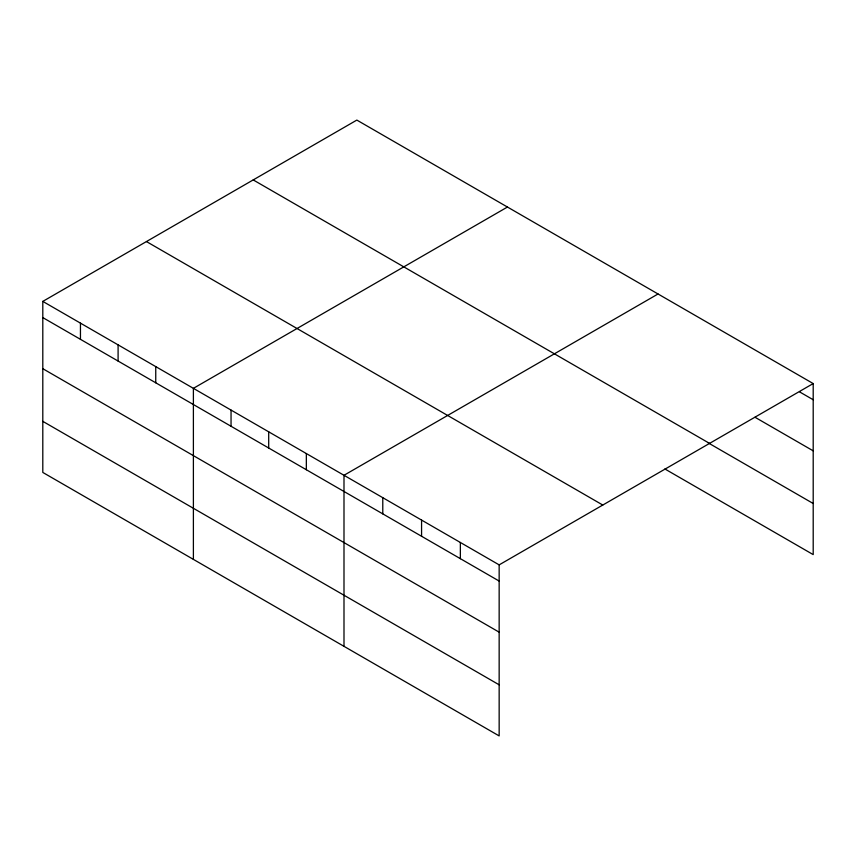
<?xml version="1.0" encoding="UTF-8"?>
<svg xmlns="http://www.w3.org/2000/svg" width="856" height="856" viewBox="0 0 856 856"><rect width="100%" height="100%" fill="white"/><g stroke="black" fill="none" stroke-linecap="round" stroke-linejoin="round"><path stroke-width="1.28" d="M499.155 632.167L499.155 564.874L42.8 301.398L42.8 472.437L499.155 735.914L499.155 632.167L42.8 368.69M664.887 468.97L813.2 554.602L813.2 383.563L356.845 120.086L42.8 301.398M507.448 207.034L193.392 388.346L193.392 559.385M658.039 293.983L343.994 475.294L343.994 646.333M499.155 564.874L813.2 383.563M799.515 391.845L813.2 399.752M755.013 417.257L813.2 450.845M253.216 179.921L709.56 443.397M708.244 442.894L813.2 503.499M146.44 241.563L602.785 505.04M42.8 317.587L499.155 581.063M42.8 421.345L499.155 684.811M460.357 542.479L460.357 558.668M421.569 520.084L421.569 536.273M382.782 497.689L382.782 513.878M306.341 453.562L306.341 469.741M268.698 431.82L268.698 448.009M231.045 410.088L231.045 426.277M155.749 366.614L155.749 382.803M118.096 344.872L118.096 361.061M80.453 323.14L80.453 339.329"/></g></svg>
